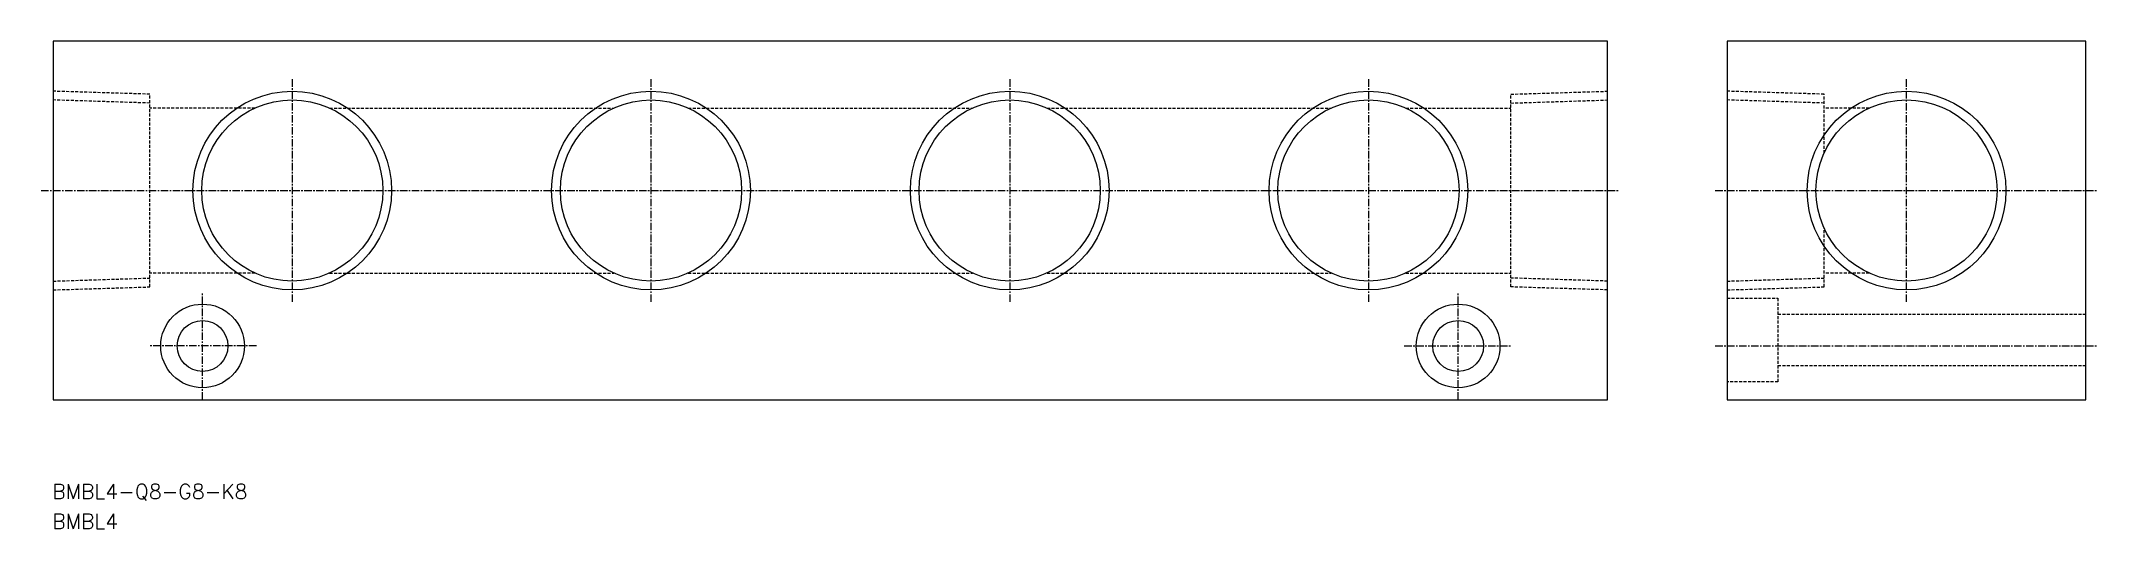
# Model space of a CAD drawing. Extents: x 46 to 390, y 97 to 178.
import ezdxf
from ezdxf.enums import TextEntityAlignment as Align

# ---------------------------------------------------------------- set-up
doc = ezdxf.new("R2010")
doc.units = 0
doc.linetypes.add('CENTER', pattern=[2, 1.25, -0.25, 0.25, -0.25])
doc.linetypes.add('DASHED', pattern=[0.75, 0.5, -0.25])
doc.layers.get('0').update_dxf_attribs({"linetype": 'CONTINUOUS'})
doc.layers.add('CENTER', color=1, linetype='CENTER')
doc.styles.get("Standard").update_dxf_attribs({"font": 'txt.shx', "bigfont": 'extfont.shx'})

msp = doc.modelspace()

# ---------------------------------------------------------------- linework, layer by layer
at = {"color": 3, "linetype": 'DASHED'}
for p, q in [((64.45, 169.62), (48.25, 170.12)), ((64.45, 168.14), (48.25, 168.65)), ((64.45, 137.38), (64.45, 169.62)), ((292.05, 169.62), (308.25, 170.12)), ((292.05, 137.38), (292.05, 169.62)), ((292.05, 168.14), (308.25, 168.65)), ((344.45, 169.62), (328.25, 170.12)), ((344.45, 168.14), (328.25, 168.65)), ((344.45, 159.74), (344.45, 169.62)), ((82.01, 167.3), (64.45, 167.3)), ((94.49, 167.3), (142.01, 167.3)), ((154.49, 167.3), (202.01, 167.3)), ((214.49, 167.3), (262.01, 167.3)), ((274.49, 167.3), (292.05, 167.3)), ((352.01, 167.3), (344.45, 167.3)), ((344.45, 137.38), (344.45, 147.26)), ((48.25, 138.35), (64.45, 138.86)), ((82.01, 139.7), (64.45, 139.7)), ((94.49, 139.7), (142.01, 139.7)), ((154.49, 139.7), (202.01, 139.7)), ((214.49, 139.7), (262.01, 139.7)), ((274.49, 139.7), (292.05, 139.7)), ((308.25, 138.35), (292.05, 138.86)), ((328.25, 138.35), (344.45, 138.86)), ((352.01, 139.7), (344.45, 139.7)), ((48.25, 136.88), (64.45, 137.38)), ((308.25, 136.88), (292.05, 137.38)), ((328.25, 136.88), (344.45, 137.38)), ((328.25, 135.49), (336.75, 135.49)), ((336.75, 135.49), (336.75, 121.5)), ((388.25, 132.75), (336.75, 132.75)), ((336.75, 124.25), (388.25, 124.25)), ((336.75, 121.5), (328.25, 121.5))]:
    msp.add_line(p, q, dxfattribs=at)
at = {"color": 7, "linetype": 'CONTINUOUS'}
for points in [[(48.25, 118.5), (308.25, 118.5), (308.25, 178.5), (48.25, 178.5)], [(328.25, 118.5), (388.25, 118.5), (388.25, 178.5), (328.25, 178.5)]]:
    msp.add_lwpolyline(points, close=True, dxfattribs=at)
at = {"color": 3, "linetype": 'CONTINUOUS'}
for centre in [(88.25, 153.5), (148.25, 153.5), (208.25, 153.5), (268.25, 153.5), (358.25, 153.5)]:
    msp.add_circle(centre, 16.62, dxfattribs=at)
at = {"color": 7, "linetype": 'CONTINUOUS'}
for centre, radius in [((88.25, 153.5), 15.15), ((148.25, 153.5), 15.15), ((208.25, 153.5), 15.15), ((268.25, 153.5), 15.15), ((358.25, 153.5), 15.15), ((73.25, 127.5), 7), ((283.25, 127.5), 7), ((73.25, 127.5), 4.25), ((283.25, 127.5), 4.25)]:
    msp.add_circle(centre, radius, dxfattribs=at)
at = {"layer": 'CENTER', "color": 1, "linetype": 'CENTER'}
for p, q in [((88.25, 172.12), (88.25, 134.88)), ((148.25, 172.12), (148.25, 134.88)), ((208.25, 172.12), (208.25, 134.88)), ((268.25, 172.12), (268.25, 134.88)), ((358.25, 134.88), (358.25, 172.12)), ((46.25, 153.5), (310.25, 153.5)), ((326.25, 153.5), (390.25, 153.5)), ((73.25, 118.5), (73.25, 136.5)), ((283.25, 118.5), (283.25, 136.5)), ((82.25, 127.5), (64.25, 127.5)), ((274.25, 127.5), (292.25, 127.5)), ((326.25, 127.5), (390.25, 127.5))]:
    msp.add_line(p, q, dxfattribs=at)

# ---------------------------------------------------------------- texts
at = {"color": 7, "linetype": 'CONTINUOUS'}
for s, p in [('BMBL4-Q8-G8-K8', (48.09, 103.15)), ('BMBL4', (48.09, 98.15))]:
    msp.add_text(s, height=2.5, dxfattribs=at).set_placement(p, align=Align.MIDDLE_LEFT)

doc.saveas('drawing.dxf')
